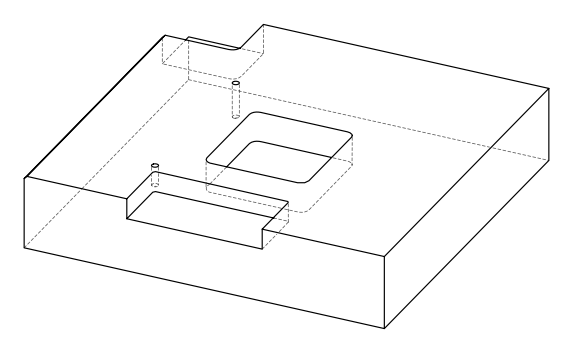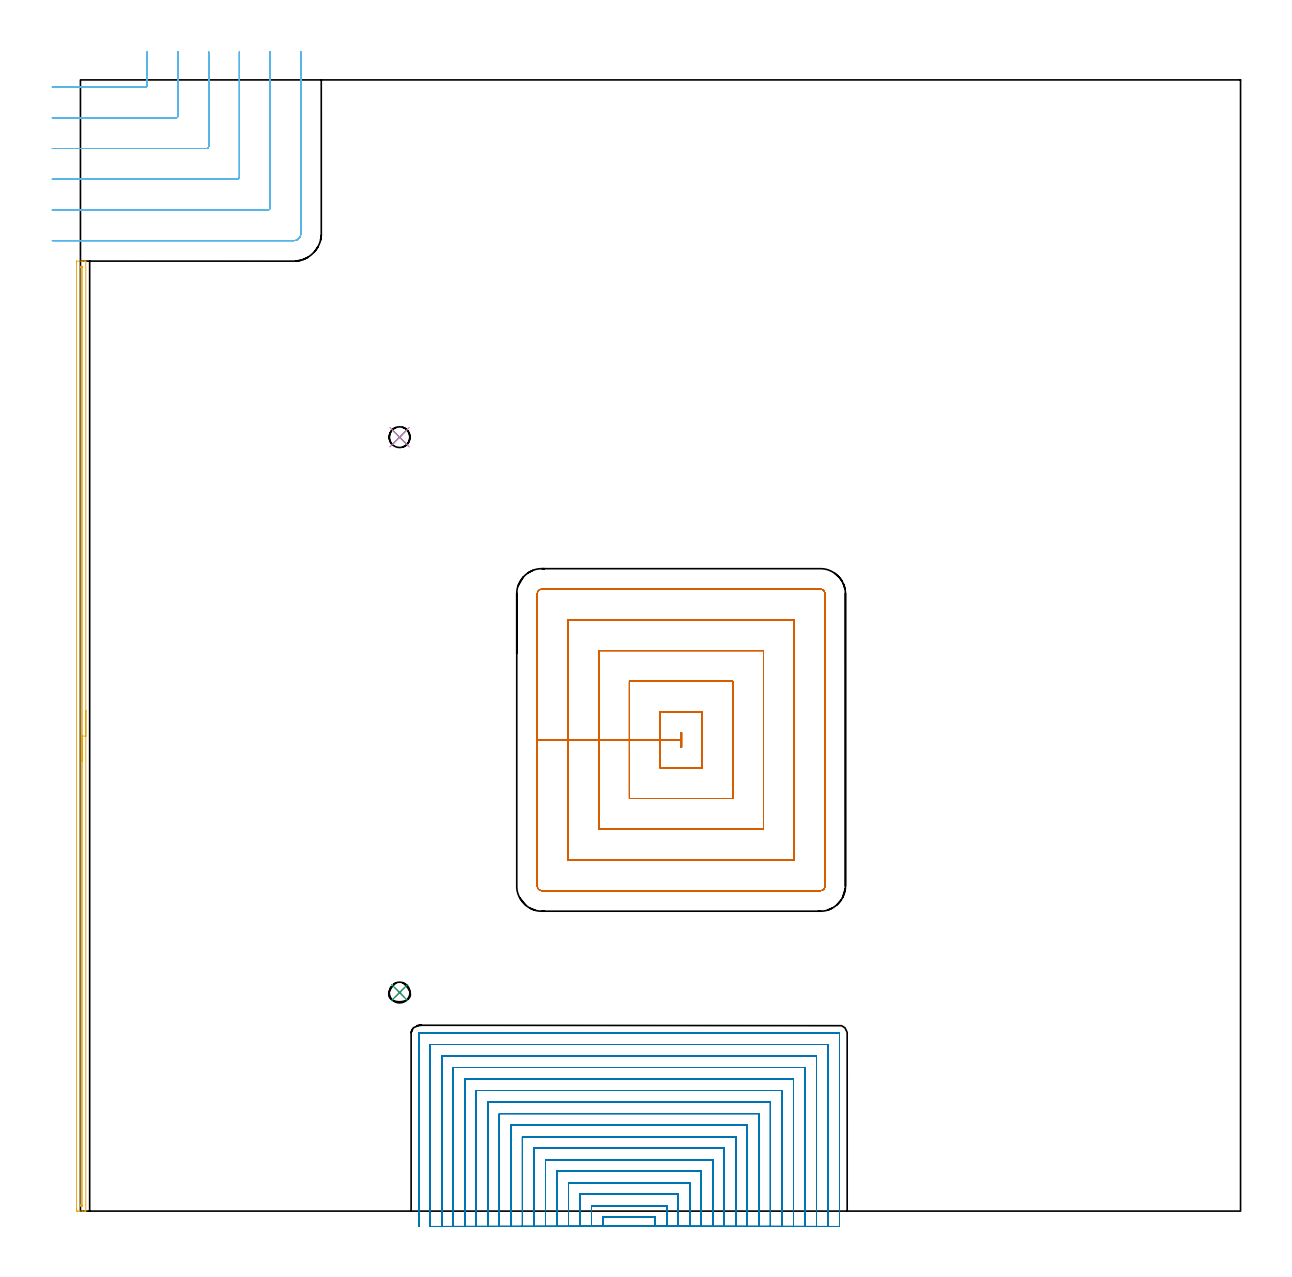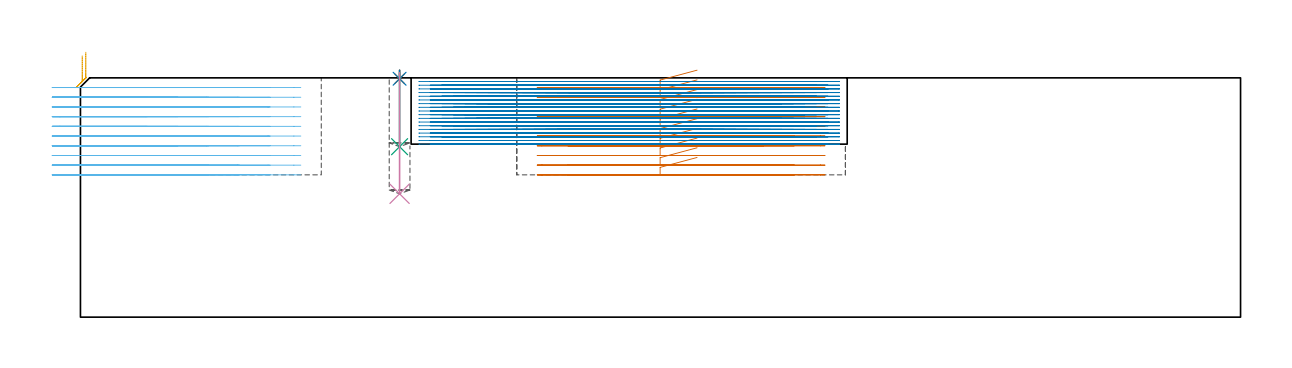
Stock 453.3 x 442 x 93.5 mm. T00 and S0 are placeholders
(PLAN: 8 operations, 4 tool changes, 266.2 min)
(1 SPOT_DRILL | STEP1POCKET | NXT0321_9005460120000 | 0.03 min | 0 mm3)
(2 SPOT_DRILL_1 | STEP1POCKET_1 | NXT0321_9005460120000 | 0.03 min | 0 mm3)
(3 DRILL_BLIND_HOLE_INTO_CENTER | STEP1POCKET | NXT0301_052 | 0.12 min | 1324 mm3)
(4 DRILL_BLIND_HOLE_INTO_CENTER_1 | STEP1POCKET_1 | NXT0301_052 | 0.19 min | 2262 mm3)
(5 AREA_MILL | FG_CHAMFER_SURFACE | UGT0205_001 | 6.09 min | 2424 mm3)
(6 MILL_CORNER_NOTCH_RECTANGULAR | CORNER_NOTCH_RECTANGULAR | NXT0201_012 | Follow Part, ap 4, ae 75% | 14.82 min | 251579 mm3)
(7 MILL_RECTANGULAR_POCKET | POCKET_RECTANGULAR_STRAIGHT | NXT0201_012 | Follow Part, ap 4, ae 75% | 29.6 min | 648131 mm3)
(8 MILL_SLOT | SLOT_PARTIAL_RECTANGULAR | NXT0201_008 | Follow Part, ap 1.5, ae 75% | 215.29 min | 320308 mm3)
(TOOL NXT0321_9005460120000 | NC Spot Drill, 142deg, 12mm, Carbide, Uncoated | D12 PA142 FL30 Z2)
(TOOL NXT0301_052 | Carbide Drill 8.1mm [860.1-0810-024A1-MM 2214] | D8.1 PA140 FL47 Z2)
(TOOL UGT0205_001 | Chamfer Mill 20 x 3 x 45 deg. | D20 FL50 Z2)
(TOOL NXT0201_012 | ENDMILL 16mm [2P460-1600-NA 1630] | D16 FL38 Z6)
(TOOL NXT0201_008 | ENDMILL 6mm [2P460-0600-NA 1630] | D6 FL26 Z6)
(OP 1 SPOT_DRILL)
G17 G21 G94 G90
T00 M6
G54
G17 G0 G90 X124.7 Y85.4 S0 M3
G43 Z103.5 H0
G94 G81 G98 Z93.151 F250. R96.5
G80
M5
M2
(OP 2 SPOT_DRILL_1)
G17 G21 G94 G90
T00 M6
G54
G17 G0 G90 X124.7 Y302.4 S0 M3
G43 Z103.5 H0
G94 G81 G98 Z93.151 F250. R96.5
G80
M5
M2
(OP 3 DRILL_BLIND_HOLE_INTO_CENTER)
G17 G21 G94 G90
T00 M6
G54
G17 G0 G90 X124.7 Y85.4 S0 M3
G43 Z103.5 H1
G94 G81 G98 Z66.6 F250. R95.5
G80
M5
M2
(OP 4 DRILL_BLIND_HOLE_INTO_CENTER_1)
G17 G21 G94 G90
T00 M6
G54
G17 G0 G90 X124.7 Y302.4 S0 M3
G43 Z103.5 H1
G94 G81 G98 Z48.2 F250. R95.5
G80
M5
M2
(OP 5 AREA_MILL)
G17 G21 G94 G90
T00 M6
G54
G17 G0 G90 X2.1 Y195.6 S1061 M3
G43 Z103.5 H0
G94 G1 Y195.562 Z102.628 F250.
Y195.448 Z101.763
Y195.259 Z100.912
Y194.997 Z100.08
Y194.663 Z99.274
Y194.26 Z98.5
Y193.791 Z97.764
Y193.26 Z97.072
Y192.671 Z96.429
Y192.028 Z95.839
Y191.336 Z95.308
Y190.6 Z94.84
Y189.826 Z94.437
Y189.02 Z94.103
Y188.188 Z93.841
Y187.336 Z93.652
Y186.472 Z93.538
Y185.6 Z93.5
Y0.175
X2.097 Y0.009 Z93.488
X2.087 Y0.007 Z93.478
X1.728 Y0. Z93.127
X1.433 Z92.833
X0.742 Z92.137
X-0.487 Z90.91
X-1.025 Y0.002 Z90.37
X-1.264 Y0.004 Z90.13
X-1.491 Y0.009 Z89.905
X-1.494 Y0.147 Z89.902
X-1.499 Y0.622 Z89.901
X-1.5 Y1.103 Z89.9
Y370.578
X-1.498 Y371.176 Z89.898
X-1.495 Y371.198 Z89.9
X-1.46 Y371.2 Z89.935
X0.396 Z91.792
X0.742 Z92.137
X1.433 Z92.833
X1.728 Z93.128
X2.087 Y371.193 Z93.478
X2.097 Y371.191 Z93.488
X2.1 Y371.025 Z93.5
Y185.6
X0.686 Z92.086
X0.685 Y2.185 Z92.085
X0.684 Y2.083 Z92.084
X0.681 Y2.033 Z92.081
X0.68 Y2.015 Z92.08
X0.625 Y2.01 Z92.025
X0.258 Y2.004 Z91.658
X0.027 Y2.01 Z91.427
X-0.079 Y2.023 Z91.321
X-0.085 Y2.351 Z91.315
Y2.409
X-0.086 Y368.734 Z91.314
X-0.085 Y368.791 Z91.315
X-0.079 Y369.172 Z91.321
X0.098 Y369.19 Z91.498
X0.342 Y369.195 Z91.742
X0.573 Y369.19 Z91.973
X0.679 Y369.177 Z92.079
X0.685 Y368.848 Z92.085
Y368.791
X0.686 Y185.6 Z92.086
Y184.728 Z92.124
Y183.863 Z92.238
Y183.012 Z92.426
Y182.18 Z92.689
Y181.374 Z93.023
Y180.6 Z93.425
Y179.864 Z93.894
Y179.172 Z94.425
Y178.529 Z95.015
Y177.94 Z95.658
Y177.408 Z96.35
Y176.94 Z97.086
Y176.537 Z97.86
Y176.203 Z98.666
Y175.941 Z99.498
Y175.752 Z100.349
Y175.638 Z101.214
Y175.6 Z102.086
G0 Z103.5
M5
M2
(OP 6 MILL_CORNER_NOTCH_RECTANGULAR)
G17 G21 G94 G90
T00 M6
G54
G17 G0 G90 X-11. Y439.2 S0 M3
G43 Z103.5 H1
Z89.71
G94 G1 X-8. F250.
X25.306 F500.
G3 X26.1 Y439.994 R0.8
G1 Y450.
Y453. F250.
G0 Z103.5
X-11. Y427.2
Z89.71
G1 X-8.
X37.305 F500.
G3 X38.1 Y427.995 R0.8
G1 Y450.
Y453. F250.
G0 Z103.5
X-11. Y415.2
Z89.71
G1 X-8.
X49.305 F500.
G3 X50.1 Y415.995 R0.8
G1 Y450.
Y453. F250.
G0 Z103.5
X-11. Y403.2
Z89.71
G1 X-8.
X61.305 F500.
G3 X62.1 Y403.995 R0.8
G1 Y450.
Y453. F250.
G0 Z103.5
X-11. Y391.2
Z89.71
G1 X-8.
X73.305 F500.
G3 X74.1 Y391.995 R0.8
G1 Y450.
Y453. F250.
G0 Z103.5
X-11. Y379.2
Z89.71
G1 X-8.
X83.4 F500.
G3 X86.1 Y381.9 R2.7
G1 Y450.
Y453. F250.
G0 Z103.5
X-11. Y439.2
Z85.92
G1 X-8.
X25.306 F500.
G3 X26.1 Y439.994 R0.8
G1 Y450.
Y453. F250.
G0 Z103.5
X-11. Y427.2
Z85.92
G1 X-8.
X37.305 F500.
G3 X38.1 Y427.995 R0.8
G1 Y450.
Y453. F250.
G0 Z103.5
X-11. Y415.2
Z85.92
G1 X-8.
X49.305 F500.
G3 X50.1 Y415.995 R0.8
G1 Y450.
Y453. F250.
G0 Z103.5
X-11. Y403.2
Z85.92
G1 X-8.
X61.305 F500.
G3 X62.1 Y403.995 R0.8
G1 Y450.
Y453. F250.
G0 Z103.5
X-11. Y391.2
Z85.92
G1 X-8.
X73.305 F500.
G3 X74.1 Y391.995 R0.8
G1 Y450.
Y453. F250.
G0 Z103.5
X-11. Y379.2
Z85.92
G1 X-8.
X83.4 F500.
G3 X86.1 Y381.9 R2.7
G1 Y450.
Y453. F250.
G0 Z103.5
X-11. Y439.2
Z82.13
G1 X-8.
X25.306 F500.
G3 X26.1 Y439.994 R0.8
G1 Y450.
Y453. F250.
G0 Z103.5
X-11. Y427.2
Z82.13
G1 X-8.
X37.305 F500.
G3 X38.1 Y427.995 R0.8
G1 Y450.
Y453. F250.
G0 Z103.5
X-11. Y415.2
Z82.13
G1 X-8.
X49.305 F500.
G3 X50.1 Y415.995 R0.8
G1 Y450.
Y453. F250.
G0 Z103.5
X-11. Y403.2
Z82.13
G1 X-8.
X61.305 F500.
G3 X62.1 Y403.995 R0.8
G1 Y450.
Y453. F250.
G0 Z103.5
X-11. Y391.2
Z82.13
G1 X-8.
X73.305 F500.
G3 X74.1 Y391.995 R0.8
G1 Y450.
Y453. F250.
G0 Z103.5
X-11. Y379.2
Z82.13
G1 X-8.
X83.4 F500.
G3 X86.1 Y381.9 R2.7
G1 Y450.
Y453. F250.
G0 Z103.5
X-11. Y439.2
Z78.34
G1 X-8.
X25.306 F500.
G3 X26.1 Y439.994 R0.8
G1 Y450.
Y453. F250.
G0 Z103.5
X-11. Y427.2
Z78.34
G1 X-8.
X37.305 F500.
G3 X38.1 Y427.995 R0.8
G1 Y450.
Y453. F250.
G0 Z103.5
X-11. Y415.2
Z78.34
G1 X-8.
X49.305 F500.
G3 X50.1 Y415.995 R0.8
G1 Y450.
Y453. F250.
G0 Z103.5
X-11. Y403.2
Z78.34
G1 X-8.
X61.305 F500.
G3 X62.1 Y403.995 R0.8
G1 Y450.
Y453. F250.
G0 Z103.5
X-11. Y391.2
Z78.34
G1 X-8.
X73.305 F500.
G3 X74.1 Y391.995 R0.8
G1 Y450.
Y453. F250.
G0 Z103.5
X-11. Y379.2
Z78.34
G1 X-8.
X83.4 F500.
G3 X86.1 Y381.9 R2.7
G1 Y450.
Y453. F250.
G0 Z103.5
X-11. Y439.2
Z74.55
G1 X-8.
X25.306 F500.
G3 X26.1 Y439.994 R0.8
G1 Y450.
Y453. F250.
G0 Z103.5
X-11. Y427.2
Z74.55
G1 X-8.
X37.305 F500.
G3 X38.1 Y427.995 R0.8
G1 Y450.
Y453. F250.
G0 Z103.5
X-11. Y415.2
Z74.55
G1 X-8.
X49.305 F500.
G3 X50.1 Y415.995 R0.8
G1 Y450.
Y453. F250.
G0 Z103.5
X-11. Y403.2
Z74.55
G1 X-8.
X61.305 F500.
G3 X62.1 Y403.995 R0.8
G1 Y450.
Y453. F250.
G0 Z103.5
X-11. Y391.2
Z74.55
G1 X-8.
X73.305 F500.
G3 X74.1 Y391.995 R0.8
G1 Y450.
Y453. F250.
G0 Z103.5
X-11. Y379.2
Z74.55
G1 X-8.
X83.4 F500.
G3 X86.1 Y381.9 R2.7
G1 Y450.
Y453. F250.
G0 Z103.5
X-11. Y439.2
Z70.76
G1 X-8.
X25.306 F500.
G3 X26.1 Y439.994 R0.8
G1 Y450.
Y453. F250.
G0 Z103.5
X-11. Y427.2
Z70.76
G1 X-8.
X37.305 F500.
G3 X38.1 Y427.995 R0.8
G1 Y450.
Y453. F250.
G0 Z103.5
X-11. Y415.2
Z70.76
G1 X-8.
X49.305 F500.
G3 X50.1 Y415.995 R0.8
G1 Y450.
Y453. F250.
G0 Z103.5
X-11. Y403.2
Z70.76
G1 X-8.
X61.305 F500.
G3 X62.1 Y403.995 R0.8
G1 Y450.
Y453. F250.
G0 Z103.5
X-11. Y391.2
Z70.76
G1 X-8.
X73.305 F500.
G3 X74.1 Y391.995 R0.8
G1 Y450.
Y453. F250.
G0 Z103.5
X-11. Y379.2
Z70.76
G1 X-8.
X83.4 F500.
G3 X86.1 Y381.9 R2.7
G1 Y450.
Y453. F250.
G0 Z103.5
X-11. Y439.2
Z66.97
G1 X-8.
X25.306 F500.
G3 X26.1 Y439.994 R0.8
G1 Y450.
Y453. F250.
G0 Z103.5
X-11. Y427.2
Z66.97
G1 X-8.
X37.305 F500.
G3 X38.1 Y427.995 R0.8
G1 Y450.
Y453. F250.
G0 Z103.5
X-11. Y415.2
Z66.97
G1 X-8.
X49.305 F500.
G3 X50.1 Y415.995 R0.8
G1 Y450.
Y453. F250.
G0 Z103.5
X-11. Y403.2
Z66.97
G1 X-8.
X61.305 F500.
G3 X62.1 Y403.995 R0.8
G1 Y450.
Y453. F250.
G0 Z103.5
X-11. Y391.2
Z66.97
G1 X-8.
X73.305 F500.
G3 X74.1 Y391.995 R0.8
G1 Y450.
Y453. F250.
G0 Z103.5
X-11. Y379.2
Z66.97
G1 X-8.
X83.4 F500.
G3 X86.1 Y381.9 R2.7
G1 Y450.
Y453. F250.
G0 Z103.5
X-11. Y439.2
Z63.18
G1 X-8.
X25.306 F500.
G3 X26.1 Y439.994 R0.8
G1 Y450.
Y453. F250.
G0 Z103.5
X-11. Y427.2
Z63.18
G1 X-8.
X37.305 F500.
G3 X38.1 Y427.995 R0.8
G1 Y450.
Y453. F250.
G0 Z103.5
X-11. Y415.2
Z63.18
G1 X-8.
X49.305 F500.
G3 X50.1 Y415.995 R0.8
G1 Y450.
Y453. F250.
G0 Z103.5
X-11. Y403.2
Z63.18
G1 X-8.
X61.305 F500.
G3 X62.1 Y403.995 R0.8
G1 Y450.
Y453. F250.
G0 Z103.5
X-11. Y391.2
Z63.18
G1 X-8.
X73.305 F500.
G3 X74.1 Y391.995 R0.8
G1 Y450.
Y453. F250.
G0 Z103.5
X-11. Y379.2
Z63.18
G1 X-8.
X83.4 F500.
G3 X86.1 Y381.9 R2.7
G1 Y450.
Y453. F250.
G0 Z103.5
X-11. Y439.2
Z59.39
G1 X-8.
X25.306 F500.
G3 X26.1 Y439.994 R0.8
G1 Y450.
Y453. F250.
G0 Z103.5
X-11. Y427.2
Z59.39
G1 X-8.
X37.305 F500.
G3 X38.1 Y427.995 R0.8
G1 Y450.
Y453. F250.
G0 Z103.5
X-11. Y415.2
Z59.39
G1 X-8.
X49.305 F500.
G3 X50.1 Y415.995 R0.8
G1 Y450.
Y453. F250.
G0 Z103.5
X-11. Y403.2
Z59.39
G1 X-8.
X61.305 F500.
G3 X62.1 Y403.995 R0.8
G1 Y450.
Y453. F250.
G0 Z103.5
X-11. Y391.2
Z59.39
G1 X-8.
X73.305 F500.
G3 X74.1 Y391.995 R0.8
G1 Y450.
Y453. F250.
G0 Z103.5
X-11. Y379.2
Z59.39
G1 X-8.
X83.4 F500.
G3 X86.1 Y381.9 R2.7
G1 Y450.
Y453. F250.
G0 Z103.5
X-11. Y439.2
Z55.6
G1 X-8.
X25.306 F500.
G3 X26.1 Y439.994 R0.8
G1 Y450.
Y453. F250.
G0 Z103.5
X-11. Y427.2
Z55.6
G1 X-8.
X37.305 F500.
G3 X38.1 Y427.995 R0.8
G1 Y450.
Y453. F250.
G0 Z103.5
X-11. Y415.2
Z55.6
G1 X-8.
X49.305 F500.
G3 X50.1 Y415.995 R0.8
G1 Y450.
Y453. F250.
G0 Z103.5
X-11. Y403.2
Z55.6
G1 X-8.
X61.305 F500.
G3 X62.1 Y403.995 R0.8
G1 Y450.
Y453. F250.
G0 Z103.5
X-11. Y391.2
Z55.6
G1 X-8.
X73.305 F500.
G3 X74.1 Y391.995 R0.8
G1 Y450.
Y453. F250.
G0 Z103.5
X-11. Y379.2
Z55.6
G1 X-8.
X83.4 F500.
G3 X86.1 Y381.9 R2.7
G1 Y450.
Y453. F250.
G0 Z103.5
M5
M2
(OP 7 MILL_RECTANGULAR_POCKET)
G17 G21 G94 G90
T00 M6
G54
G17 G0 G90 X240.941 Y195. S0 M3
G43 Z103.5 H1
Z96.5
G94 G1 X226.5 Z92.631 F250.
Y184.1 Z89.71
X234.5
Y181.2 F500.
X234.9
Y187.
X234.5
Y184.1
X226.5
Y173.2
X242.9
Y195.
X226.5
Y184.1
X214.5
Y161.2
X254.9
Y207.
X214.5
Y184.1
X202.5
Y149.2
X266.9
Y219.
X202.5
Y184.1
X190.5
Y137.2
X278.9
Y231.
X190.5
Y184.1
X178.5
Y127.
G3 X180.3 Y125.2 R1.8
G1 X289.1
G3 X290.9 Y127. R1.8
G1 Y241.2
G3 X289.1 Y243. R1.8
G1 X180.3
G3 X178.5 Y241.2 R1.8
G1 Y184.1
Y183.1
G0 X240.941 Y195. Z92.71
G1 X226.5 Z88.841 F250.
Y184.1 Z85.92
X234.5
Y181.2 F500.
X234.9
Y187.
X234.5
Y184.1
X226.5
Y173.2
X242.9
Y195.
X226.5
Y184.1
X214.5
Y161.2
X254.9
Y207.
X214.5
Y184.1
X202.5
Y149.2
X266.9
Y219.
X202.5
Y184.1
X190.5
Y137.2
X278.9
Y231.
X190.5
Y184.1
X178.5
Y127.
G3 X180.3 Y125.2 R1.8
G1 X289.1
G3 X290.9 Y127. R1.8
G1 Y241.2
G3 X289.1 Y243. R1.8
G1 X180.3
G3 X178.5 Y241.2 R1.8
G1 Y184.1
Y183.1
G0 X240.941 Y195. Z88.92
G1 X226.5 Z85.051 F250.
Y184.1 Z82.13
X234.5
Y181.2 F500.
X234.9
Y187.
X234.5
Y184.1
X226.5
Y173.2
X242.9
Y195.
X226.5
Y184.1
X214.5
Y161.2
X254.9
Y207.
X214.5
Y184.1
X202.5
Y149.2
X266.9
Y219.
X202.5
Y184.1
X190.5
Y137.2
X278.9
Y231.
X190.5
Y184.1
X178.5
Y127.
G3 X180.3 Y125.2 R1.8
G1 X289.1
G3 X290.9 Y127. R1.8
G1 Y241.2
G3 X289.1 Y243. R1.8
G1 X180.3
G3 X178.5 Y241.2 R1.8
G1 Y184.1
Y183.1
G0 X240.941 Y195. Z85.13
G1 X226.5 Z81.261 F250.
Y184.1 Z78.34
X234.5
Y181.2 F500.
X234.9
Y187.
X234.5
Y184.1
X226.5
Y173.2
X242.9
Y195.
X226.5
Y184.1
X214.5
Y161.2
X254.9
Y207.
X214.5
Y184.1
X202.5
Y149.2
X266.9
Y219.
X202.5
Y184.1
X190.5
Y137.2
X278.9
Y231.
X190.5
Y184.1
X178.5
Y127.
G3 X180.3 Y125.2 R1.8
G1 X289.1
G3 X290.9 Y127. R1.8
G1 Y241.2
G3 X289.1 Y243. R1.8
G1 X180.3
G3 X178.5 Y241.2 R1.8
G1 Y184.1
Y183.1
G0 X240.941 Y195. Z81.34
G1 X226.5 Z77.471 F250.
Y184.1 Z74.55
X234.5
Y181.2 F500.
X234.9
Y187.
X234.5
Y184.1
X226.5
Y173.2
X242.9
Y195.
X226.5
Y184.1
X214.5
Y161.2
X254.9
Y207.
X214.5
Y184.1
X202.5
Y149.2
X266.9
Y219.
X202.5
Y184.1
X190.5
Y137.2
X278.9
Y231.
X190.5
Y184.1
X178.5
Y127.
G3 X180.3 Y125.2 R1.8
G1 X289.1
G3 X290.9 Y127. R1.8
G1 Y241.2
G3 X289.1 Y243. R1.8
G1 X180.3
G3 X178.5 Y241.2 R1.8
G1 Y184.1
Y183.1
G0 X240.941 Y195. Z77.55
G1 X226.5 Z73.681 F250.
Y184.1 Z70.76
X234.5
Y181.2 F500.
X234.9
Y187.
X234.5
Y184.1
X226.5
Y173.2
X242.9
Y195.
X226.5
Y184.1
X214.5
Y161.2
X254.9
Y207.
X214.5
Y184.1
X202.5
Y149.2
X266.9
Y219.
X202.5
Y184.1
X190.5
Y137.2
X278.9
Y231.
X190.5
Y184.1
X178.5
Y127.
G3 X180.3 Y125.2 R1.8
G1 X289.1
G3 X290.9 Y127. R1.8
G1 Y241.2
G3 X289.1 Y243. R1.8
G1 X180.3
G3 X178.5 Y241.2 R1.8
G1 Y184.1
Y183.1
G0 X240.941 Y195. Z73.76
G1 X226.5 Z69.891 F250.
Y184.1 Z66.97
X234.5
Y181.2 F500.
X234.9
Y187.
X234.5
Y184.1
X226.5
Y173.2
X242.9
Y195.
X226.5
Y184.1
X214.5
Y161.2
X254.9
Y207.
X214.5
Y184.1
X202.5
Y149.2
X266.9
Y219.
X202.5
Y184.1
X190.5
Y137.2
X278.9
Y231.
X190.5
Y184.1
X178.5
Y127.
G3 X180.3 Y125.2 R1.8
G1 X289.1
G3 X290.9 Y127. R1.8
G1 Y241.2
G3 X289.1 Y243. R1.8
G1 X180.3
G3 X178.5 Y241.2 R1.8
G1 Y184.1
Y183.1
G0 X240.941 Y195. Z69.97
G1 X226.5 Z66.101 F250.
Y184.1 Z63.18
X234.5
Y181.2 F500.
X234.9
Y187.
X234.5
Y184.1
X226.5
Y173.2
X242.9
Y195.
X226.5
Y184.1
X214.5
Y161.2
X254.9
Y207.
X214.5
Y184.1
X202.5
Y149.2
X266.9
Y219.
X202.5
Y184.1
X190.5
Y137.2
X278.9
Y231.
X190.5
Y184.1
X178.5
Y127.
G3 X180.3 Y125.2 R1.8
G1 X289.1
G3 X290.9 Y127. R1.8
G1 Y241.2
G3 X289.1 Y243. R1.8
G1 X180.3
G3 X178.5 Y241.2 R1.8
G1 Y184.1
Y183.1
G0 X240.941 Y195. Z66.18
G1 X226.5 Z62.311 F250.
Y184.1 Z59.39
X234.5
Y181.2 F500.
X234.9
Y187.
X234.5
Y184.1
X226.5
Y173.2
X242.9
Y195.
X226.5
Y184.1
X214.5
Y161.2
X254.9
Y207.
X214.5
Y184.1
X202.5
Y149.2
X266.9
Y219.
X202.5
Y184.1
X190.5
Y137.2
X278.9
Y231.
X190.5
Y184.1
X178.5
Y127.
G3 X180.3 Y125.2 R1.8
G1 X289.1
G3 X290.9 Y127. R1.8
G1 Y241.2
G3 X289.1 Y243. R1.8
G1 X180.3
G3 X178.5 Y241.2 R1.8
G1 Y184.1
Y183.1
G0 X240.941 Y195. Z62.39
G1 X226.5 Z58.521 F250.
Y184.1 Z55.6
X234.5
Y181.2 F500.
X234.9
Y187.
X234.5
Y184.1
X226.5
Y173.2
X242.9
Y195.
X226.5
Y184.1
X214.5
Y161.2
X254.9
Y207.
X214.5
Y184.1
X202.5
Y149.2
X266.9
Y219.
X202.5
Y184.1
X190.5
Y137.2
X278.9
Y231.
X190.5
Y184.1
X178.5
Y127.
G3 X180.3 Y125.2 R1.8
G1 X289.1
G3 X290.9 Y127. R1.8
G1 Y241.2
G3 X289.1 Y243. R1.8
G1 X180.3
G3 X178.5 Y241.2 R1.8
G1 Y184.1
Y183.1
G0 Z103.5
M5
M2
(OP 8 MILL_SLOT)
G17 G21 G94 G90
T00 M6
G54
G17 G0 G90 X224.6 Y-6. S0 M3
G43 Z103.5 H1
Z92.061
G94 G1 Y-3. F250.
Y-2.4 F500.
X204.2
Y-3.
Y-6. F250.
X229.1
Y-3.
Y2.1 F500.
X199.7
Y-3.
Y-6. F250.
X233.6
Y-3.
Y6.6 F500.
X195.2
Y-3.
Y-6. F250.
X238.1
Y-3.
Y11.1 F500.
X190.7
Y-3.
Y-6. F250.
X242.6
Y-3.
Y15.6 F500.
X186.2
Y-3.
Y-6. F250.
X247.1
Y-3.
Y20.1 F500.
X181.7
Y-3.
Y-6. F250.
X251.6
Y-3.
Y24.6 F500.
X177.2
Y-3.
Y-6. F250.
X256.1
Y-3.
Y29.1 F500.
X172.7
Y-3.
Y-6. F250.
X260.6
Y-3.
Y33.6 F500.
X168.2
Y-3.
Y-6. F250.
X265.1
Y-3.
Y38.1 F500.
X163.7
Y-3.
Y-6. F250.
X269.6
Y-3.
Y42.6 F500.
X159.2
Y-3.
Y-6. F250.
X274.1
Y-3.
Y47.1 F500.
X154.7
Y-3.
Y-6. F250.
X278.6
Y-3.
Y51.6 F500.
X150.2
Y-3.
Y-6. F250.
X283.1
Y-3.
Y56.1 F500.
X145.7
Y-3.
Y-6. F250.
X287.6
Y-3.
Y60.6 F500.
X141.2
Y-3.
Y-6. F250.
X292.1
Y-3.
Y65.1 F500.
X136.7
Y-3.
Y-6. F250.
X296.6
Y-3.
Y69.4 F500.
G3 X296.4 Y69.6 R0.2
G1 X132.4
G3 X132.2 Y69.4 R0.2
G1 Y-3.
Y-6. F250.
G0 X224.6 Z90.622
G1 Y-3.
Y-2.4 F500.
X204.2
Y-3.
Y-6. F250.
X229.1
Y-3.
Y2.1 F500.
X199.7
Y-3.
Y-6. F250.
X233.6
Y-3.
Y6.6 F500.
X195.2
Y-3.
Y-6. F250.
X238.1
Y-3.
Y11.1 F500.
X190.7
Y-3.
Y-6. F250.
X242.6
Y-3.
Y15.6 F500.
X186.2
Y-3.
Y-6. F250.
X247.1
Y-3.
Y20.1 F500.
X181.7
Y-3.
Y-6. F250.
X251.6
Y-3.
Y24.6 F500.
X177.2
Y-3.
Y-6. F250.
X256.1
Y-3.
Y29.1 F500.
X172.7
Y-3.
Y-6. F250.
X260.6
Y-3.
Y33.6 F500.
X168.2
Y-3.
Y-6. F250.
X265.1
Y-3.
Y38.1 F500.
X163.7
Y-3.
Y-6. F250.
X269.6
Y-3.
Y42.6 F500.
X159.2
Y-3.
Y-6. F250.
X274.1
Y-3.
Y47.1 F500.
X154.7
Y-3.
Y-6. F250.
X278.6
Y-3.
Y51.6 F500.
X150.2
Y-3.
Y-6. F250.
X283.1
Y-3.
Y56.1 F500.
X145.7
Y-3.
Y-6. F250.
X287.6
Y-3.
Y60.6 F500.
X141.2
Y-3.
Y-6. F250.
X292.1
Y-3.
Y65.1 F500.
X136.7
Y-3.
Y-6. F250.
X296.6
Y-3.
Y69.4 F500.
G3 X296.4 Y69.6 R0.2
G1 X132.4
G3 X132.2 Y69.4 R0.2
G1 Y-3.
Y-6. F250.
G0 X224.6 Z89.183
G1 Y-3.
Y-2.4 F500.
X204.2
Y-3.
Y-6. F250.
X229.1
Y-3.
Y2.1 F500.
X199.7
Y-3.
Y-6. F250.
X233.6
Y-3.
Y6.6 F500.
X195.2
Y-3.
Y-6. F250.
X238.1
Y-3.
Y11.1 F500.
X190.7
Y-3.
Y-6. F250.
X242.6
Y-3.
Y15.6 F500.
X186.2
Y-3.
Y-6. F250.
X247.1
Y-3.
Y20.1 F500.
X181.7
Y-3.
Y-6. F250.
X251.6
Y-3.
Y24.6 F500.
X177.2
Y-3.
Y-6. F250.
X256.1
Y-3.
Y29.1 F500.
X172.7
Y-3.
Y-6. F250.
X260.6
Y-3.
Y33.6 F500.
X168.2
Y-3.
Y-6. F250.
X265.1
Y-3.
Y38.1 F500.
X163.7
Y-3.
Y-6. F250.
X269.6
Y-3.
Y42.6 F500.
X159.2
Y-3.
Y-6. F250.
X274.1
Y-3.
Y47.1 F500.
X154.7
Y-3.
Y-6. F250.
X278.6
Y-3.
Y51.6 F500.
X150.2
Y-3.
Y-6. F250.
X283.1
Y-3.
Y56.1 F500.
X145.7
Y-3.
Y-6. F250.
X287.6
Y-3.
Y60.6 F500.
X141.2
Y-3.
Y-6. F250.
X292.1
Y-3.
Y65.1 F500.
X136.7
Y-3.
Y-6. F250.
X296.6
Y-3.
Y69.4 F500.
G3 X296.4 Y69.6 R0.2
G1 X132.4
G3 X132.2 Y69.4 R0.2
G1 Y-3.
Y-6. F250.
G0 X224.6 Z87.744
G1 Y-3.
Y-2.4 F500.
X204.2
Y-3.
Y-6. F250.
X229.1
Y-3.
Y2.1 F500.
X199.7
Y-3.
Y-6. F250.
X233.6
Y-3.
Y6.6 F500.
X195.2
Y-3.
Y-6. F250.
X238.1
Y-3.
Y11.1 F500.
X190.7
Y-3.
Y-6. F250.
X242.6
Y-3.
Y15.6 F500.
X186.2
Y-3.
Y-6. F250.
X247.1
Y-3.
Y20.1 F500.
X181.7
Y-3.
Y-6. F250.
X251.6
Y-3.
Y24.6 F500.
X177.2
Y-3.
Y-6. F250.
X256.1
Y-3.
Y29.1 F500.
X172.7
Y-3.
Y-6. F250.
X260.6
Y-3.
Y33.6 F500.
X168.2
Y-3.
Y-6. F250.
X265.1
Y-3.
Y38.1 F500.
X163.7
Y-3.
Y-6. F250.
X269.6
Y-3.
Y42.6 F500.
X159.2
Y-3.
Y-6. F250.
X274.1
Y-3.
Y47.1 F500.
X154.7
Y-3.
Y-6. F250.
X278.6
Y-3.
Y51.6 F500.
X150.2
Y-3.
Y-6. F250.
X283.1
Y-3.
Y56.1 F500.
X145.7
Y-3.
Y-6. F250.
X287.6
Y-3.
Y60.6 F500.
X141.2
Y-3.
Y-6. F250.
X292.1
Y-3.
Y65.1 F500.
X136.7
Y-3.
Y-6. F250.
X296.6
Y-3.
Y69.4 F500.
G3 X296.4 Y69.6 R0.2
G1 X132.4
G3 X132.2 Y69.4 R0.2
G1 Y-3.
Y-6. F250.
G0 X224.6 Z86.305
G1 Y-3.
Y-2.4 F500.
X204.2
Y-3.
Y-6. F250.
X229.1
Y-3.
Y2.1 F500.
X199.7
Y-3.
Y-6. F250.
X233.6
Y-3.
Y6.6 F500.
X195.2
Y-3.
Y-6. F250.
X238.1
Y-3.
Y11.1 F500.
X190.7
Y-3.
Y-6. F250.
X242.6
Y-3.
Y15.6 F500.
X186.2
Y-3.
Y-6. F250.
X247.1
Y-3.
Y20.1 F500.
X181.7
Y-3.
Y-6. F250.
X251.6
Y-3.
Y24.6 F500.
X177.2
Y-3.
Y-6. F250.
X256.1
Y-3.
Y29.1 F500.
X172.7
Y-3.
Y-6. F250.
X260.6
Y-3.
Y33.6 F500.
X168.2
Y-3.
Y-6. F250.
X265.1
Y-3.
Y38.1 F500.
X163.7
Y-3.
Y-6. F250.
X269.6
Y-3.
Y42.6 F500.
X159.2
Y-3.
Y-6. F250.
X274.1
Y-3.
Y47.1 F500.
X154.7
Y-3.
Y-6. F250.
X278.6
Y-3.
Y51.6 F500.
X150.2
Y-3.
Y-6. F250.
X283.1
Y-3.
Y56.1 F500.
X145.7
Y-3.
Y-6. F250.
X287.6
Y-3.
Y60.6 F500.
X141.2
Y-3.
Y-6. F250.
X292.1
Y-3.
Y65.1 F500.
X136.7
Y-3.
Y-6. F250.
X296.6
Y-3.
Y69.4 F500.
G3 X296.4 Y69.6 R0.2
G1 X132.4
G3 X132.2 Y69.4 R0.2
G1 Y-3.
Y-6. F250.
G0 X224.6 Z84.867
G1 Y-3.
Y-2.4 F500.
X204.2
Y-3.
Y-6. F250.
X229.1
Y-3.
Y2.1 F500.
X199.7
Y-3.
Y-6. F250.
X233.6
Y-3.
Y6.6 F500.
X195.2
Y-3.
Y-6. F250.
X238.1
Y-3.
Y11.1 F500.
X190.7
Y-3.
Y-6. F250.
X242.6
Y-3.
Y15.6 F500.
X186.2
Y-3.
Y-6. F250.
X247.1
Y-3.
Y20.1 F500.
X181.7
Y-3.
Y-6. F250.
X251.6
Y-3.
Y24.6 F500.
X177.2
Y-3.
Y-6. F250.
X256.1
Y-3.
Y29.1 F500.
X172.7
Y-3.
Y-6. F250.
X260.6
Y-3.
Y33.6 F500.
X168.2
Y-3.
Y-6. F250.
X265.1
Y-3.
Y38.1 F500.
X163.7
Y-3.
Y-6. F250.
X269.6
Y-3.
Y42.6 F500.
X159.2
Y-3.
Y-6. F250.
X274.1
Y-3.
Y47.1 F500.
X154.7
Y-3.
Y-6. F250.
X278.6
Y-3.
Y51.6 F500.
X150.2
Y-3.
Y-6. F250.
X283.1
Y-3.
Y56.1 F500.
X145.7
Y-3.
Y-6. F250.
X287.6
Y-3.
Y60.6 F500.
X141.2
Y-3.
Y-6. F250.
X292.1
Y-3.
Y65.1 F500.
X136.7
Y-3.
Y-6. F250.
X296.6
Y-3.
Y69.4 F500.
G3 X296.4 Y69.6 R0.2
G1 X132.4
G3 X132.2 Y69.4 R0.2
G1 Y-3.
Y-6. F250.
G0 X224.6 Z83.428
G1 Y-3.
Y-2.4 F500.
X204.2
Y-3.
Y-6. F250.
X229.1
Y-3.
Y2.1 F500.
X199.7
Y-3.
Y-6. F250.
X233.6
Y-3.
Y6.6 F500.
X195.2
Y-3.
Y-6. F250.
X238.1
Y-3.
Y11.1 F500.
X190.7
Y-3.
Y-6. F250.
X242.6
Y-3.
Y15.6 F500.
X186.2
Y-3.
Y-6. F250.
X247.1
Y-3.
Y20.1 F500.
X181.7
Y-3.
Y-6. F250.
X251.6
Y-3.
Y24.6 F500.
X177.2
Y-3.
Y-6. F250.
X256.1
Y-3.
Y29.1 F500.
X172.7
Y-3.
Y-6. F250.
X260.6
Y-3.
Y33.6 F500.
X168.2
Y-3.
Y-6. F250.
X265.1
Y-3.
Y38.1 F500.
X163.7
Y-3.
Y-6. F250.
X269.6
Y-3.
Y42.6 F500.
X159.2
Y-3.
Y-6. F250.
X274.1
Y-3.
Y47.1 F500.
X154.7
Y-3.
Y-6. F250.
X278.6
Y-3.
Y51.6 F500.
X150.2
Y-3.
Y-6. F250.
X283.1
Y-3.
Y56.1 F500.
X145.7
Y-3.
Y-6. F250.
X287.6
Y-3.
Y60.6 F500.
X141.2
Y-3.
Y-6. F250.
X292.1
Y-3.
Y65.1 F500.
X136.7
Y-3.
Y-6. F250.
X296.6
Y-3.
Y69.4 F500.
G3 X296.4 Y69.6 R0.2
G1 X132.4
G3 X132.2 Y69.4 R0.2
G1 Y-3.
Y-6. F250.
G0 X224.6 Z81.989
G1 Y-3.
Y-2.4 F500.
X204.2
Y-3.
Y-6. F250.
X229.1
Y-3.
Y2.1 F500.
X199.7
Y-3.
Y-6. F250.
X233.6
Y-3.
Y6.6 F500.
X195.2
Y-3.
Y-6. F250.
X238.1
Y-3.
Y11.1 F500.
X190.7
Y-3.
Y-6. F250.
X242.6
Y-3.
Y15.6 F500.
X186.2
Y-3.
Y-6. F250.
X247.1
Y-3.
Y20.1 F500.
X181.7
Y-3.
Y-6. F250.
X251.6
Y-3.
Y24.6 F500.
X177.2
Y-3.
Y-6. F250.
X256.1
Y-3.
Y29.1 F500.
X172.7
Y-3.
Y-6. F250.
X260.6
Y-3.
Y33.6 F500.
X168.2
Y-3.
Y-6. F250.
X265.1
Y-3.
Y38.1 F500.
X163.7
Y-3.
Y-6. F250.
X269.6
Y-3.
Y42.6 F500.
X159.2
Y-3.
Y-6. F250.
X274.1
Y-3.
Y47.1 F500.
X154.7
Y-3.
Y-6. F250.
X278.6
Y-3.
Y51.6 F500.
X150.2
Y-3.
Y-6. F250.
X283.1
Y-3.
Y56.1 F500.
X145.7
Y-3.
Y-6. F250.
X287.6
Y-3.
Y60.6 F500.
X141.2
Y-3.
Y-6. F250.
X292.1
Y-3.
Y65.1 F500.
X136.7
Y-3.
Y-6. F250.
X296.6
Y-3.
Y69.4 F500.
G3 X296.4 Y69.6 R0.2
G1 X132.4
G3 X132.2 Y69.4 R0.2
G1 Y-3.
Y-6. F250.
G0 X224.6 Z80.55
G1 Y-3.
Y-2.4 F500.
X204.2
Y-3.
Y-6. F250.
X229.1
Y-3.
Y2.1 F500.
X199.7
Y-3.
Y-6. F250.
X233.6
Y-3.
Y6.6 F500.
X195.2
Y-3.
Y-6. F250.
X238.1
Y-3.
Y11.1 F500.
X190.7
Y-3.
Y-6. F250.
X242.6
Y-3.
Y15.6 F500.
X186.2
Y-3.
Y-6. F250.
X247.1
Y-3.
Y20.1 F500.
X181.7
Y-3.
Y-6. F250.
X251.6
Y-3.
Y24.6 F500.
X177.2
Y-3.
Y-6. F250.
X256.1
Y-3.
Y29.1 F500.
X172.7
Y-3.
Y-6. F250.
X260.6
Y-3.
Y33.6 F500.
X168.2
Y-3.
Y-6. F250.
X265.1
Y-3.
Y38.1 F500.
X163.7
Y-3.
Y-6. F250.
X269.6
Y-3.
Y42.6 F500.
X159.2
Y-3.
Y-6. F250.
X274.1
Y-3.
Y47.1 F500.
X154.7
Y-3.
Y-6. F250.
X278.6
Y-3.
Y51.6 F500.
X150.2
Y-3.
Y-6. F250.
X283.1
Y-3.
Y56.1 F500.
X145.7
Y-3.
Y-6. F250.
X287.6
Y-3.
Y60.6 F500.
X141.2
Y-3.
Y-6. F250.
X292.1
Y-3.
Y65.1 F500.
X136.7
Y-3.
Y-6. F250.
X296.6
Y-3.
Y69.4 F500.
G3 X296.4 Y69.6 R0.2
G1 X132.4
G3 X132.2 Y69.4 R0.2
G1 Y-3.
Y-6. F250.
G0 X224.6 Z79.111
G1 Y-3.
Y-2.4 F500.
X204.2
Y-3.
Y-6. F250.
X229.1
Y-3.
Y2.1 F500.
X199.7
Y-3.
Y-6. F250.
X233.6
Y-3.
Y6.6 F500.
X195.2
Y-3.
Y-6. F250.
X238.1
Y-3.
Y11.1 F500.
X190.7
Y-3.
Y-6. F250.
X242.6
Y-3.
Y15.6 F500.
X186.2
Y-3.
Y-6. F250.
X247.1
Y-3.
Y20.1 F500.
X181.7
Y-3.
Y-6. F250.
X251.6
Y-3.
Y24.6 F500.
X177.2
Y-3.
Y-6. F250.
X256.1
Y-3.
Y29.1 F500.
X172.7
Y-3.
Y-6. F250.
X260.6
Y-3.
Y33.6 F500.
X168.2
Y-3.
Y-6. F250.
X265.1
Y-3.
Y38.1 F500.
X163.7
Y-3.
Y-6. F250.
X269.6
Y-3.
Y42.6 F500.
X159.2
Y-3.
Y-6. F250.
X274.1
Y-3.
Y47.1 F500.
X154.7
Y-3.
Y-6. F250.
X278.6
Y-3.
Y51.6 F500.
X150.2
Y-3.
Y-6. F250.
X283.1
Y-3.
Y56.1 F500.
X145.7
Y-3.
Y-6. F250.
X287.6
Y-3.
Y60.6 F500.
X141.2
Y-3.
Y-6. F250.
X292.1
Y-3.
Y65.1 F500.
X136.7
Y-3.
Y-6. F250.
X296.6
Y-3.
Y69.4 F500.
G3 X296.4 Y69.6 R0.2
G1 X132.4
G3 X132.2 Y69.4 R0.2
G1 Y-3.
Y-6. F250.
G0 X224.6 Z77.672
G1 Y-3.
Y-2.4 F500.
X204.2
Y-3.
Y-6. F250.
X229.1
Y-3.
Y2.1 F500.
X199.7
Y-3.
Y-6. F250.
X233.6
Y-3.
Y6.6 F500.
X195.2
Y-3.
Y-6. F250.
X238.1
Y-3.
Y11.1 F500.
X190.7
Y-3.
Y-6. F250.
X242.6
Y-3.
Y15.6 F500.
X186.2
Y-3.
Y-6. F250.
X247.1
Y-3.
Y20.1 F500.
X181.7
Y-3.
Y-6. F250.
X251.6
Y-3.
Y24.6 F500.
X177.2
Y-3.
Y-6. F250.
X256.1
Y-3.
Y29.1 F500.
X172.7
Y-3.
Y-6. F250.
X260.6
Y-3.
Y33.6 F500.
X168.2
Y-3.
Y-6. F250.
X265.1
Y-3.
Y38.1 F500.
X163.7
Y-3.
Y-6. F250.
X269.6
Y-3.
Y42.6 F500.
X159.2
Y-3.
Y-6. F250.
X274.1
Y-3.
Y47.1 F500.
X154.7
Y-3.
Y-6. F250.
X278.6
Y-3.
Y51.6 F500.
X150.2
Y-3.
Y-6. F250.
X283.1
Y-3.
Y56.1 F500.
X145.7
Y-3.
Y-6. F250.
X287.6
Y-3.
Y60.6 F500.
X141.2
Y-3.
Y-6. F250.
X292.1
Y-3.
Y65.1 F500.
X136.7
Y-3.
Y-6. F250.
X296.6
Y-3.
Y69.4 F500.
G3 X296.4 Y69.6 R0.2
G1 X132.4
G3 X132.2 Y69.4 R0.2
G1 Y-3.
Y-6. F250.
G0 X224.6 Z76.233
G1 Y-3.
Y-2.4 F500.
X204.2
Y-3.
Y-6. F250.
X229.1
Y-3.
Y2.1 F500.
X199.7
Y-3.
Y-6. F250.
X233.6
Y-3.
Y6.6 F500.
X195.2
Y-3.
Y-6. F250.
X238.1
Y-3.
Y11.1 F500.
X190.7
Y-3.
Y-6. F250.
X242.6
Y-3.
Y15.6 F500.
X186.2
Y-3.
Y-6. F250.
X247.1
Y-3.
Y20.1 F500.
X181.7
Y-3.
Y-6. F250.
X251.6
Y-3.
Y24.6 F500.
X177.2
Y-3.
Y-6. F250.
X256.1
Y-3.
Y29.1 F500.
X172.7
Y-3.
Y-6. F250.
X260.6
Y-3.
Y33.6 F500.
X168.2
Y-3.
Y-6. F250.
X265.1
Y-3.
Y38.1 F500.
X163.7
Y-3.
Y-6. F250.
X269.6
Y-3.
Y42.6 F500.
X159.2
Y-3.
Y-6. F250.
X274.1
Y-3.
Y47.1 F500.
X154.7
Y-3.
Y-6. F250.
X278.6
Y-3.
Y51.6 F500.
X150.2
Y-3.
Y-6. F250.
X283.1
Y-3.
Y56.1 F500.
X145.7
Y-3.
Y-6. F250.
X287.6
Y-3.
Y60.6 F500.
X141.2
Y-3.
Y-6. F250.
X292.1
Y-3.
Y65.1 F500.
X136.7
Y-3.
Y-6. F250.
X296.6
Y-3.
Y69.4 F500.
G3 X296.4 Y69.6 R0.2
G1 X132.4
G3 X132.2 Y69.4 R0.2
G1 Y-3.
Y-6. F250.
G0 X224.6 Z74.794
G1 Y-3.
Y-2.4 F500.
X204.2
Y-3.
Y-6. F250.
X229.1
Y-3.
Y2.1 F500.
X199.7
Y-3.
Y-6. F250.
X233.6
Y-3.
Y6.6 F500.
X195.2
Y-3.
Y-6. F250.
X238.1
Y-3.
Y11.1 F500.
X190.7
Y-3.
Y-6. F250.
X242.6
Y-3.
Y15.6 F500.
X186.2
Y-3.
Y-6. F250.
X247.1
Y-3.
Y20.1 F500.
X181.7
Y-3.
Y-6. F250.
X251.6
Y-3.
Y24.6 F500.
X177.2
Y-3.
Y-6. F250.
X256.1
Y-3.
Y29.1 F500.
X172.7
Y-3.
Y-6. F250.
X260.6
Y-3.
Y33.6 F500.
X168.2
Y-3.
Y-6. F250.
X265.1
Y-3.
Y38.1 F500.
X163.7
Y-3.
Y-6. F250.
X269.6
Y-3.
Y42.6 F500.
X159.2
Y-3.
Y-6. F250.
X274.1
Y-3.
Y47.1 F500.
X154.7
Y-3.
Y-6. F250.
X278.6
Y-3.
Y51.6 F500.
X150.2
Y-3.
Y-6. F250.
X283.1
Y-3.
Y56.1 F500.
X145.7
Y-3.
Y-6. F250.
X287.6
Y-3.
Y60.6 F500.
X141.2
Y-3.
Y-6. F250.
X292.1
Y-3.
Y65.1 F500.
X136.7
Y-3.
Y-6. F250.
X296.6
Y-3.
Y69.4 F500.
G3 X296.4 Y69.6 R0.2
G1 X132.4
G3 X132.2 Y69.4 R0.2
G1 Y-3.
Y-6. F250.
G0 X224.6 Z73.356
G1 Y-3.
Y-2.4 F500.
X204.2
Y-3.
Y-6. F250.
X229.1
Y-3.
Y2.1 F500.
X199.7
Y-3.
Y-6. F250.
X233.6
Y-3.
Y6.6 F500.
X195.2
Y-3.
Y-6. F250.
X238.1
Y-3.
Y11.1 F500.
X190.7
Y-3.
Y-6. F250.
X242.6
Y-3.
Y15.6 F500.
X186.2
Y-3.
Y-6. F250.
X247.1
Y-3.
Y20.1 F500.
X181.7
Y-3.
Y-6. F250.
X251.6
Y-3.
Y24.6 F500.
X177.2
Y-3.
Y-6. F250.
X256.1
Y-3.
Y29.1 F500.
X172.7
Y-3.
Y-6. F250.
X260.6
Y-3.
Y33.6 F500.
X168.2
Y-3.
Y-6. F250.
X265.1
Y-3.
Y38.1 F500.
X163.7
Y-3.
Y-6. F250.
X269.6
Y-3.
Y42.6 F500.
X159.2
Y-3.
Y-6. F250.
X274.1
Y-3.
Y47.1 F500.
X154.7
Y-3.
Y-6. F250.
X278.6
Y-3.
Y51.6 F500.
X150.2
Y-3.
Y-6. F250.
X283.1
Y-3.
Y56.1 F500.
X145.7
Y-3.
Y-6. F250.
X287.6
Y-3.
Y60.6 F500.
X141.2
Y-3.
Y-6. F250.
X292.1
Y-3.
Y65.1 F500.
X136.7
Y-3.
Y-6. F250.
X296.6
Y-3.
Y69.4 F500.
G3 X296.4 Y69.6 R0.2
G1 X132.4
G3 X132.2 Y69.4 R0.2
G1 Y-3.
Y-6. F250.
G0 X224.6 Z71.917
G1 Y-3.
Y-2.4 F500.
X204.2
Y-3.
Y-6. F250.
X229.1
Y-3.
Y2.1 F500.
X199.7
Y-3.
Y-6. F250.
X233.6
Y-3.
Y6.6 F500.
X195.2
Y-3.
Y-6. F250.
X238.1
Y-3.
Y11.1 F500.
X190.7
Y-3.
Y-6. F250.
X242.6
Y-3.
Y15.6 F500.
X186.2
Y-3.
Y-6. F250.
X247.1
Y-3.
Y20.1 F500.
X181.7
Y-3.
Y-6. F250.
X251.6
Y-3.
Y24.6 F500.
X177.2
Y-3.
Y-6. F250.
X256.1
Y-3.
Y29.1 F500.
X172.7
Y-3.
Y-6. F250.
X260.6
Y-3.
Y33.6 F500.
X168.2
Y-3.
Y-6. F250.
X265.1
Y-3.
Y38.1 F500.
X163.7
Y-3.
Y-6. F250.
X269.6
Y-3.
Y42.6 F500.
X159.2
Y-3.
Y-6. F250.
X274.1
Y-3.
Y47.1 F500.
X154.7
Y-3.
Y-6. F250.
X278.6
Y-3.
Y51.6 F500.
X150.2
Y-3.
Y-6. F250.
X283.1
Y-3.
Y56.1 F500.
X145.7
Y-3.
Y-6. F250.
X287.6
Y-3.
Y60.6 F500.
X141.2
Y-3.
Y-6. F250.
X292.1
Y-3.
Y65.1 F500.
X136.7
Y-3.
Y-6. F250.
X296.6
Y-3.
Y69.4 F500.
G3 X296.4 Y69.6 R0.2
G1 X132.4
G3 X132.2 Y69.4 R0.2
G1 Y-3.
Y-6. F250.
G0 X224.6 Z70.478
G1 Y-3.
Y-2.4 F500.
X204.2
Y-3.
Y-6. F250.
X229.1
Y-3.
Y2.1 F500.
X199.7
Y-3.
Y-6. F250.
X233.6
Y-3.
Y6.6 F500.
X195.2
Y-3.
Y-6. F250.
X238.1
Y-3.
Y11.1 F500.
X190.7
Y-3.
Y-6. F250.
X242.6
Y-3.
Y15.6 F500.
X186.2
Y-3.
Y-6. F250.
X247.1
Y-3.
Y20.1 F500.
X181.7
Y-3.
Y-6. F250.
X251.6
Y-3.
Y24.6 F500.
X177.2
Y-3.
Y-6. F250.
X256.1
Y-3.
Y29.1 F500.
X172.7
Y-3.
Y-6. F250.
X260.6
Y-3.
Y33.6 F500.
X168.2
Y-3.
Y-6. F250.
X265.1
Y-3.
Y38.1 F500.
X163.7
Y-3.
Y-6. F250.
X269.6
Y-3.
Y42.6 F500.
X159.2
Y-3.
Y-6. F250.
X274.1
Y-3.
Y47.1 F500.
X154.7
Y-3.
Y-6. F250.
X278.6
Y-3.
Y51.6 F500.
X150.2
Y-3.
Y-6. F250.
X283.1
Y-3.
Y56.1 F500.
X145.7
Y-3.
Y-6. F250.
X287.6
Y-3.
Y60.6 F500.
X141.2
Y-3.
Y-6. F250.
X292.1
Y-3.
Y65.1 F500.
X136.7
Y-3.
Y-6. F250.
X296.6
Y-3.
Y69.4 F500.
G3 X296.4 Y69.6 R0.2
G1 X132.4
G3 X132.2 Y69.4 R0.2
G1 Y-3.
Y-6. F250.
G0 X224.6 Z69.039
G1 Y-3.
Y-2.4 F500.
X204.2
Y-3.
Y-6. F250.
X229.1
Y-3.
Y2.1 F500.
X199.7
Y-3.
Y-6. F250.
X233.6
Y-3.
Y6.6 F500.
X195.2
Y-3.
Y-6. F250.
X238.1
Y-3.
Y11.1 F500.
X190.7
Y-3.
Y-6. F250.
X242.6
Y-3.
Y15.6 F500.
X186.2
Y-3.
Y-6. F250.
X247.1
Y-3.
Y20.1 F500.
X181.7
Y-3.
Y-6. F250.
X251.6
Y-3.
Y24.6 F500.
X177.2
Y-3.
Y-6. F250.
X256.1
Y-3.
Y29.1 F500.
X172.7
Y-3.
Y-6. F250.
X260.6
Y-3.
Y33.6 F500.
X168.2
Y-3.
Y-6. F250.
X265.1
Y-3.
Y38.1 F500.
X163.7
Y-3.
Y-6. F250.
X269.6
Y-3.
Y42.6 F500.
X159.2
Y-3.
Y-6. F250.
X274.1
Y-3.
Y47.1 F500.
X154.7
Y-3.
Y-6. F250.
X278.6
Y-3.
Y51.6 F500.
X150.2
Y-3.
Y-6. F250.
X283.1
Y-3.
Y56.1 F500.
X145.7
Y-3.
Y-6. F250.
X287.6
Y-3.
Y60.6 F500.
X141.2
Y-3.
Y-6. F250.
X292.1
Y-3.
Y65.1 F500.
X136.7
Y-3.
Y-6. F250.
X296.6
Y-3.
Y69.4 F500.
G3 X296.4 Y69.6 R0.2
G1 X132.4
G3 X132.2 Y69.4 R0.2
G1 Y-3.
Y-6. F250.
G0 X224.6 Z67.6
G1 Y-3.
Y-2.4 F500.
X204.2
Y-3.
Y-6. F250.
X229.1
Y-3.
Y2.1 F500.
X199.7
Y-3.
Y-6. F250.
X233.6
Y-3.
Y6.6 F500.
X195.2
Y-3.
Y-6. F250.
X238.1
Y-3.
Y11.1 F500.
X190.7
Y-3.
Y-6. F250.
X242.6
Y-3.
Y15.6 F500.
X186.2
Y-3.
Y-6. F250.
X247.1
Y-3.
Y20.1 F500.
X181.7
Y-3.
Y-6. F250.
X251.6
Y-3.
Y24.6 F500.
X177.2
Y-3.
Y-6. F250.
X256.1
Y-3.
Y29.1 F500.
X172.7
Y-3.
Y-6. F250.
X260.6
Y-3.
Y33.6 F500.
X168.2
Y-3.
Y-6. F250.
X265.1
Y-3.
Y38.1 F500.
X163.7
Y-3.
Y-6. F250.
X269.6
Y-3.
Y42.6 F500.
X159.2
Y-3.
Y-6. F250.
X274.1
Y-3.
Y47.1 F500.
X154.7
Y-3.
Y-6. F250.
X278.6
Y-3.
Y51.6 F500.
X150.2
Y-3.
Y-6. F250.
X283.1
Y-3.
Y56.1 F500.
X145.7
Y-3.
Y-6. F250.
X287.6
Y-3.
Y60.6 F500.
X141.2
Y-3.
Y-6. F250.
X292.1
Y-3.
Y65.1 F500.
X136.7
Y-3.
Y-6. F250.
X296.6
Y-3.
Y69.4 F500.
G3 X296.4 Y69.6 R0.2
G1 X132.4
G3 X132.2 Y69.4 R0.2
G1 Y-3.
Y-6. F250.
G0 Z103.5
M5
M2
